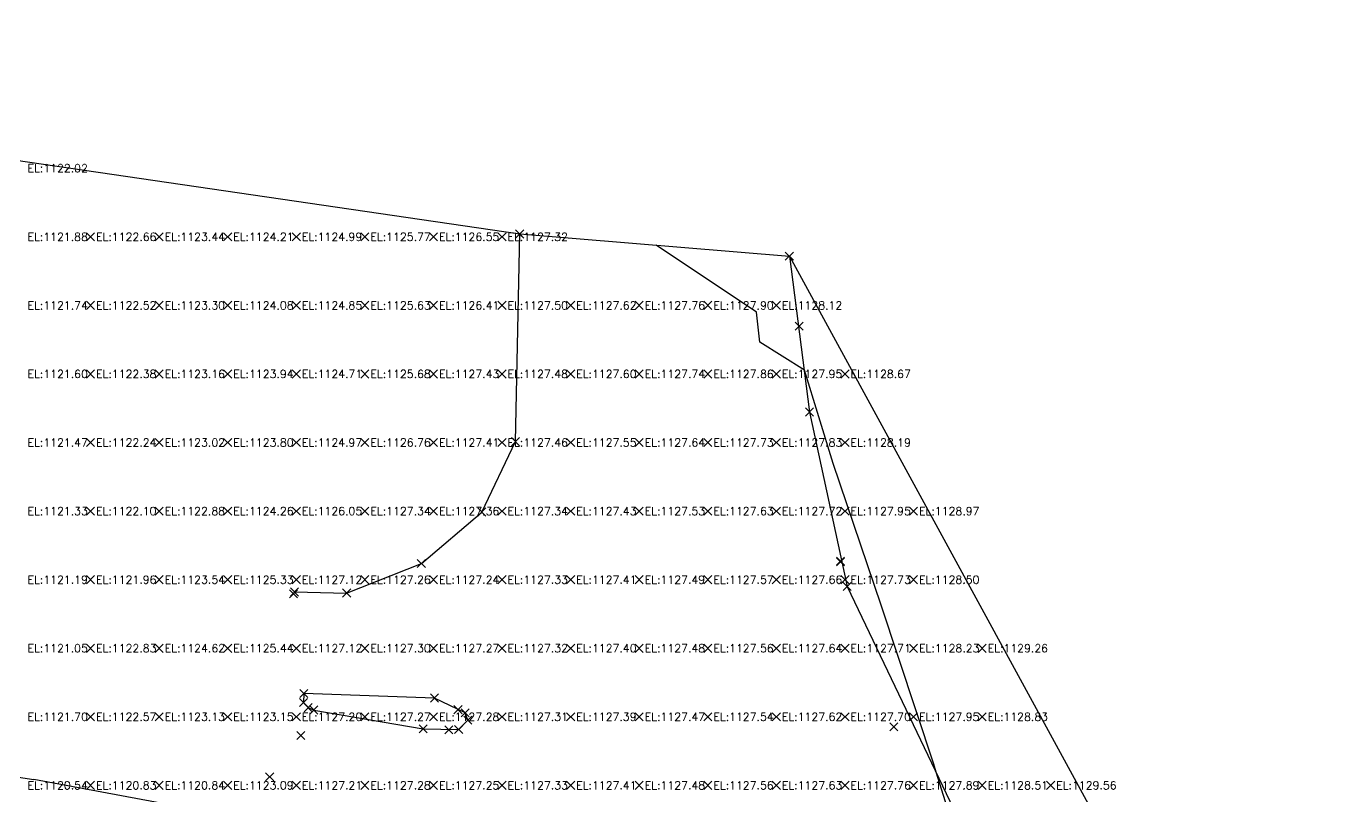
# Model space of a CAD drawing. Header units: metres. Extents: x -212 to 353974, y -37 to 356021.
# Drawn here: x 353791.4 to 353848.8, y 355987.6 to 356021.3 of the extents above; entities that cross this region are included whole.
import ezdxf

# ---------------------------------------------------------------- set-up
doc = ezdxf.new("R2010")
doc.units = ezdxf.units.M
for name, color, linetype in [('C-TINN-BNDY', 110, 'Continuous'), ('C-TOPO-MINR', 8, 'Continuous'), ('C-TOPO-TEXT', 7, 'Continuous'), ('Survey.td2', 7, 'Continuous'), ('V-NODE', 1, 'Continuous')]:
    doc.layers.add(name, color=color, linetype=linetype)
doc.styles.get("Standard").update_dxf_attribs({"font": 'simplex.shx'})

# ---------------------------------------------------------------- blocks, each defined once
blk = doc.blocks.new('*U1')
at = {"color": 0, "linetype": 'ByBlock', "lineweight": -2, "transparency": 16777216}
for p, q in [((-0.71, -0.71), (0.71, 0.71)), ((-0.71, 0.71), (0.71, -0.71))]:
    blk.add_line(p, q, dxfattribs=at)
blk = doc.blocks.new('*U107', base_point=(353829.3017, 355990.6079, 1127.7521))
at = {"layer": 'V-NODE', "lineweight": -2, "xscale": 0.25, "yscale": 0.25, "zscale": 0.25}
blk.add_blockref('*U1', (353829.3017, 355990.6079, 1127.7521), dxfattribs=at)
blk = doc.blocks.new('*U108', base_point=(353827.2673, 355996.7484, 1127.7275))
at = {"layer": 'V-NODE', "lineweight": -2, "xscale": 0.25, "yscale": 0.25, "zscale": 0.25}
blk.add_blockref('*U1', (353827.2673, 355996.7484, 1127.7275), dxfattribs=at)
blk = doc.blocks.new('*U109', base_point=(353826.9732, 355997.8557, 1127.7329))
at = {"layer": 'V-NODE', "lineweight": -2, "xscale": 0.25, "yscale": 0.25, "zscale": 0.25}
blk.add_blockref('*U1', (353826.9732, 355997.8557, 1127.7329), dxfattribs=at)
blk = doc.blocks.new('*U110', base_point=(353826.9731, 355997.832, 1127.7335))
at = {"layer": 'V-NODE', "lineweight": -2, "xscale": 0.25, "yscale": 0.25, "zscale": 0.25}
blk.add_blockref('*U1', (353826.9731, 355997.832, 1127.7335), dxfattribs=at)
blk = doc.blocks.new('*U111', base_point=(353825.6198, 356004.3839, 1127.9186))
at = {"layer": 'V-NODE', "lineweight": -2, "xscale": 0.25, "yscale": 0.25, "zscale": 0.25}
blk.add_blockref('*U1', (353825.6198, 356004.3839, 1127.9186), dxfattribs=at)
blk = doc.blocks.new('*U112', base_point=(353825.1644, 356008.1413, 1128.085))
at = {"layer": 'V-NODE', "lineweight": -2, "xscale": 0.25, "yscale": 0.25, "zscale": 0.25}
blk.add_blockref('*U1', (353825.1644, 356008.1413, 1128.085), dxfattribs=at)
blk = doc.blocks.new('*U113', base_point=(353824.7355, 356011.2064, 1128.4607))
at = {"layer": 'V-NODE', "lineweight": -2, "xscale": 0.25, "yscale": 0.25, "zscale": 0.25}
blk.add_blockref('*U1', (353824.7355, 356011.2064, 1128.4607), dxfattribs=at)
blk = doc.blocks.new('*U114', base_point=(353812.9376, 356012.1745, 1127.5285))
at = {"layer": 'V-NODE', "lineweight": -2, "xscale": 0.25, "yscale": 0.25, "zscale": 0.25}
blk.add_blockref('*U1', (353812.9376, 356012.1745, 1127.5285), dxfattribs=at)
blk = doc.blocks.new('*U115', base_point=(353812.7528, 356003.0895, 1127.471))
at = {"layer": 'V-NODE', "lineweight": -2, "xscale": 0.25, "yscale": 0.25, "zscale": 0.25}
blk.add_blockref('*U1', (353812.7528, 356003.0895, 1127.471), dxfattribs=at)
blk = doc.blocks.new('*U116', base_point=(353811.2851, 356000.0093, 1127.3057))
at = {"layer": 'V-NODE', "lineweight": -2, "xscale": 0.25, "yscale": 0.25, "zscale": 0.25}
blk.add_blockref('*U1', (353811.2851, 356000.0093, 1127.3057), dxfattribs=at)
blk = doc.blocks.new('*U117', base_point=(353808.6383, 355997.7526, 1127.2309))
at = {"layer": 'V-NODE', "lineweight": -2, "xscale": 0.25, "yscale": 0.25, "zscale": 0.25}
blk.add_blockref('*U1', (353808.6383, 355997.7526, 1127.2309), dxfattribs=at)
blk = doc.blocks.new('*U118', base_point=(353805.3674, 355996.4655, 1127.3011))
at = {"layer": 'V-NODE', "lineweight": -2, "xscale": 0.25, "yscale": 0.25, "zscale": 0.25}
blk.add_blockref('*U1', (353805.3674, 355996.4655, 1127.3011), dxfattribs=at)
blk = doc.blocks.new('*U119', base_point=(353803.0837, 355996.5119, 1127.2684))
at = {"layer": 'V-NODE', "lineweight": -2, "xscale": 0.25, "yscale": 0.25, "zscale": 0.25}
blk.add_blockref('*U1', (353803.0837, 355996.5119, 1127.2684), dxfattribs=at)
blk = doc.blocks.new('*U120', base_point=(353803.0433, 355996.4281, 1127.2667))
at = {"layer": 'V-NODE', "lineweight": -2, "xscale": 0.25, "yscale": 0.25, "zscale": 0.25}
blk.add_blockref('*U1', (353803.0433, 355996.4281, 1127.2667), dxfattribs=at)
blk = doc.blocks.new('*U121', base_point=(353801.999, 355988.425, 1127.206))
at = {"layer": 'V-NODE', "lineweight": -2, "xscale": 0.25, "yscale": 0.25, "zscale": 0.25}
blk.add_blockref('*U1', (353801.999, 355988.425, 1127.206), dxfattribs=at)
blk = doc.blocks.new('*U122', base_point=(353803.3631, 355990.2338, 1127.3263))
at = {"layer": 'V-NODE', "lineweight": -2, "xscale": 0.25, "yscale": 0.25, "zscale": 0.25}
blk.add_blockref('*U1', (353803.3631, 355990.2338, 1127.3263), dxfattribs=at)
blk = doc.blocks.new('*U123', base_point=(353803.9366, 355991.3449, 1127.2725))
at = {"layer": 'V-NODE', "lineweight": -2, "xscale": 0.25, "yscale": 0.25, "zscale": 0.25}
blk.add_blockref('*U1', (353803.9366, 355991.3449, 1127.2725), dxfattribs=at)
blk = doc.blocks.new('*U124', base_point=(353803.6869, 355991.4513, 1127.2849))
at = {"layer": 'V-NODE', "lineweight": -2, "xscale": 0.25, "yscale": 0.25, "zscale": 0.25}
blk.add_blockref('*U1', (353803.6869, 355991.4513, 1127.2849), dxfattribs=at)
blk = doc.blocks.new('*U125', base_point=(353803.4816, 355991.6756, 1127.2964))
at = {"layer": 'V-NODE', "lineweight": -2, "xscale": 0.25, "yscale": 0.25, "zscale": 0.25}
blk.add_blockref('*U1', (353803.4816, 355991.6756, 1127.2964), dxfattribs=at)
blk = doc.blocks.new('*U126', base_point=(353803.4946, 355992.0732, 1127.3038))
at = {"layer": 'V-NODE', "lineweight": -2, "xscale": 0.25, "yscale": 0.25, "zscale": 0.25}
blk.add_blockref('*U1', (353803.4946, 355992.0732, 1127.3038), dxfattribs=at)
blk = doc.blocks.new('*U127', base_point=(353809.2104, 355991.8707, 1127.3103))
at = {"layer": 'V-NODE', "lineweight": -2, "xscale": 0.25, "yscale": 0.25, "zscale": 0.25}
blk.add_blockref('*U1', (353809.2104, 355991.8707, 1127.3103), dxfattribs=at)
blk = doc.blocks.new('*U128', base_point=(353810.2386, 355991.3627, 1127.2728))
at = {"layer": 'V-NODE', "lineweight": -2, "xscale": 0.25, "yscale": 0.25, "zscale": 0.25}
blk.add_blockref('*U1', (353810.2386, 355991.3627, 1127.2728), dxfattribs=at)
blk = doc.blocks.new('*U129', base_point=(353810.5539, 355991.2196, 1127.2732))
at = {"layer": 'V-NODE', "lineweight": -2, "xscale": 0.25, "yscale": 0.25, "zscale": 0.25}
blk.add_blockref('*U1', (353810.5539, 355991.2196, 1127.2732), dxfattribs=at)
blk = doc.blocks.new('*U130', base_point=(353810.6652, 355990.9055, 1127.2736))
at = {"layer": 'V-NODE', "lineweight": -2, "xscale": 0.25, "yscale": 0.25, "zscale": 0.25}
blk.add_blockref('*U1', (353810.6652, 355990.9055, 1127.2736), dxfattribs=at)
blk = doc.blocks.new('*U131', base_point=(353810.267, 355990.4934, 1127.2889))
at = {"layer": 'V-NODE', "lineweight": -2, "xscale": 0.25, "yscale": 0.25, "zscale": 0.25}
blk.add_blockref('*U1', (353810.267, 355990.4934, 1127.2889), dxfattribs=at)
blk = doc.blocks.new('*U132', base_point=(353809.8415, 355990.4821, 1127.2538))
at = {"layer": 'V-NODE', "lineweight": -2, "xscale": 0.25, "yscale": 0.25, "zscale": 0.25}
blk.add_blockref('*U1', (353809.8415, 355990.4821, 1127.2538), dxfattribs=at)
blk = doc.blocks.new('*U133', base_point=(353808.7129, 355990.5197, 1127.2563))
at = {"layer": 'V-NODE', "lineweight": -2, "xscale": 0.25, "yscale": 0.25, "zscale": 0.25}
blk.add_blockref('*U1', (353808.7129, 355990.5197, 1127.2563), dxfattribs=at)

msp = doc.modelspace()

# ---------------------------------------------------------------- linework, layer by layer
at = {"color": 3}
for points, elevation in [([(353750.81699, 356021.26334), (353747.25099, 355997.43972), (353746.94742, 355995.41161), (353749.37661, 355995.048), (353752.24224, 355993.52322), (353771.19746, 355991.43353), (353791.68017, 355988.31221)], 1111.8628), ([(353824.7355, 356011.20638), (353825.61979, 356004.38392), (353827.2673, 355996.74843), (353832.55888, 355985.68572), (353837.02728, 355979.03411), (353842.98343, 355972.06235), (353845.50286, 355969.99918), (353848.76607, 355967.13101)], 1128.4607), ([(353802.40892, 355929.66842), (353800.05302, 355923.98442), (353798.95544, 355921.43629), (353798.37169, 355920.08105), (353797.87481, 355917.62718), (353798.72105, 355914.27362), (353799.69808, 355913.33266), (353803.65205, 355916.74323), (353805.93102, 355921.30639), (353808.23619, 355925.688), (353811.57722, 355931.93288), (353811.62164, 355933.21776), (353811.79283, 355938.92371), (353811.31452, 355946.97907), (353811.28212, 355954.63097), (353812.12652, 355976.01194), (353813.14102, 355978.94756), (353812.99855, 355981.85478), (353812.12789, 355983.60794), (353808.90691, 355985.91625), (353798.49971, 355987.04219), (353791.68017, 355988.31221)], 1122.6237)]:
    msp.add_lwpolyline(points, dxfattribs=dict(at, elevation=elevation))
at = {"color": 9, "true_color": 0xc7c8ca, "elevation": 1127.2684}
msp.add_lwpolyline([(353803.08367, 355996.5119), (353805.36738, 355996.46554), (353808.63825, 355997.75259), (353811.28506, 356000.00934), (353812.75282, 356003.08945), (353812.93759, 356012.17452)], dxfattribs=at)
at = {"color": 9, "true_color": 0xc7c8ca, "elevation": 1127.2563}
msp.add_lwpolyline([(353808.71293, 355990.51969), (353810.26702, 355990.49343), (353810.66517, 355990.90545), (353810.55387, 355991.21956), (353809.21042, 355991.87067), (353803.49455, 355992.07319), (353803.48158, 355991.67563), (353803.68692, 355991.45129), (353803.9366, 355991.34491)], close=True, dxfattribs=at)
at = {"layer": 'C-TINN-BNDY', "color": 110, "linetype": 'Continuous', "lineweight": -3, "flags": 128}
msp.add_lwpolyline([(353775.21, 355901.71), (353712.5622, 355912.7583), (353711.1267, 355918.6975), (353708.5155, 355980.861), (353708.0881, 355987.489), (353740.9282, 356014.2822), (353747.106, 356021.1524), (353750.817, 356021.2633), (353812.9376, 356012.1745), (353824.7355, 356011.2064), (353848.7661, 355967.131), (353822.562, 355923.4685), (353819.2654, 355908.4098), (353816.3578, 355900.5401), (353810.1026, 355899.8343), (353796.5514, 355900.0834), (353789.7496, 355900.5389), (353783.2739, 355900.8121), (353775.21, 355901.71)], close=True, dxfattribs=at)
at = {"layer": 'C-TOPO-MINR', "color": 8, "linetype": 'Continuous', "lineweight": -3, "elevation": 1128, "flags": 128}
msp.add_lwpolyline([(353824.76029, 355938.23023), (353824.44912, 355942.04614), (353823.85436, 355959.17321), (353823.88904, 355960.03753), (353824.01357, 355960.39065), (353824.02954, 355960.42083), (353820.08975, 355972.72041), (353820.10719, 355974.71735), (353829.57906, 355984.32498), (353829.94622, 355984.77909), (353829.94522, 355985.17381), (353831.63069, 355987.08839), (353831.15085, 355988.6294), (353831.05065, 355988.97183), (353828.75433, 355995.93754), (353826.65719, 356002.13316), (353825.39703, 356006.22196), (353823.44618, 356007.44195), (353823.29687, 356008.75733), (353818.90489, 356011.68484)], dxfattribs=at)
at = {"layer": 'C-TOPO-TEXT', "color": 6, "linetype": 'Continuous', "lineweight": -3}
for p, q in [((353793.98618, 356011.86947, 1122.66099), (353794.34539, 356012.22868, 1122.66099)), ((353793.98618, 356012.22868, 1122.66099), (353794.34539, 356011.86947, 1122.66099)), ((353796.98618, 356011.86947, 1123.43795), (353797.34539, 356012.22868, 1123.43795)), ((353796.98618, 356012.22868, 1123.43795), (353797.34539, 356011.86947, 1123.43795)), ((353799.98618, 356011.86947, 1124.21492), (353800.34539, 356012.22868, 1124.21492)), ((353799.98618, 356012.22868, 1124.21492), (353800.34539, 356011.86947, 1124.21492)), ((353802.98618, 356011.86947, 1124.99188), (353803.34539, 356012.22868, 1124.99188)), ((353802.98618, 356012.22868, 1124.99188), (353803.34539, 356011.86947, 1124.99188)), ((353805.98618, 356011.86947, 1125.76885), (353806.34539, 356012.22868, 1125.76885)), ((353805.98618, 356012.22868, 1125.76885), (353806.34539, 356011.86947, 1125.76885)), ((353808.98618, 356011.86947, 1126.54581), (353809.34539, 356012.22868, 1126.54581)), ((353808.98618, 356012.22868, 1126.54581), (353809.34539, 356011.86947, 1126.54581)), ((353811.98618, 356011.86947, 1127.32278), (353812.34539, 356012.22868, 1127.32278)), ((353811.98618, 356012.22868, 1127.32278), (353812.34539, 356011.86947, 1127.32278)), ((353793.98618, 356008.86947, 1122.52143), (353794.34539, 356009.22868, 1122.52143)), ((353793.98618, 356009.22868, 1122.52143), (353794.34539, 356008.86947, 1122.52143)), ((353796.98618, 356008.86947, 1123.2984), (353797.34539, 356009.22868, 1123.2984)), ((353796.98618, 356009.22868, 1123.2984), (353797.34539, 356008.86947, 1123.2984)), ((353799.98618, 356008.86947, 1124.07536), (353800.34539, 356009.22868, 1124.07536)), ((353799.98618, 356009.22868, 1124.07536), (353800.34539, 356008.86947, 1124.07536)), ((353802.98618, 356008.86947, 1124.85233), (353803.34539, 356009.22868, 1124.85233)), ((353802.98618, 356009.22868, 1124.85233), (353803.34539, 356008.86947, 1124.85233)), ((353805.98618, 356008.86947, 1125.62929), (353806.34539, 356009.22868, 1125.62929)), ((353805.98618, 356009.22868, 1125.62929), (353806.34539, 356008.86947, 1125.62929)), ((353808.98618, 356008.86947, 1126.40625), (353809.34539, 356009.22868, 1126.40625)), ((353808.98618, 356009.22868, 1126.40625), (353809.34539, 356008.86947, 1126.40625)), ((353811.98618, 356008.86947, 1127.49676), (353812.34539, 356009.22868, 1127.49676)), ((353811.98618, 356009.22868, 1127.49676), (353812.34539, 356008.86947, 1127.49676)), ((353814.98618, 356008.86947, 1127.61709), (353815.34539, 356009.22868, 1127.61709)), ((353814.98618, 356009.22868, 1127.61709), (353815.34539, 356008.86947, 1127.61709)), ((353817.98618, 356008.86947, 1127.75894), (353818.34539, 356009.22868, 1127.75894)), ((353817.98618, 356009.22868, 1127.75894), (353818.34539, 356008.86947, 1127.75894)), ((353820.98618, 356008.86947, 1127.9008), (353821.34539, 356009.22868, 1127.9008)), ((353820.98618, 356009.22868, 1127.9008), (353821.34539, 356008.86947, 1127.9008)), ((353823.98618, 356008.86947, 1128.11773), (353824.34539, 356009.22868, 1128.11773)), ((353823.98618, 356009.22868, 1128.11773), (353824.34539, 356008.86947, 1128.11773)), ((353793.98618, 356005.86947, 1122.38188), (353794.34539, 356006.22868, 1122.38188)), ((353793.98618, 356006.22868, 1122.38188), (353794.34539, 356005.86947, 1122.38188)), ((353796.98618, 356005.86947, 1123.15884), (353797.34539, 356006.22868, 1123.15884)), ((353796.98618, 356006.22868, 1123.15884), (353797.34539, 356005.86947, 1123.15884)), ((353799.98618, 356005.86947, 1123.93581), (353800.34539, 356006.22868, 1123.93581)), ((353799.98618, 356006.22868, 1123.93581), (353800.34539, 356005.86947, 1123.93581)), ((353802.98618, 356005.86947, 1124.71277), (353803.34539, 356006.22868, 1124.71277)), ((353802.98618, 356006.22868, 1124.71277), (353803.34539, 356005.86947, 1124.71277)), ((353805.98618, 356005.86947, 1125.68409), (353806.34539, 356006.22868, 1125.68409)), ((353805.98618, 356006.22868, 1125.68409), (353806.34539, 356005.86947, 1125.68409)), ((353808.98618, 356005.86947, 1127.42816), (353809.34539, 356006.22868, 1127.42816)), ((353808.98618, 356006.22868, 1127.42816), (353809.34539, 356005.86947, 1127.42816)), ((353811.98618, 356005.86947, 1127.47881), (353812.34539, 356006.22868, 1127.47881)), ((353811.98618, 356006.22868, 1127.47881), (353812.34539, 356005.86947, 1127.47881)), ((353814.98618, 356005.86947, 1127.60098), (353815.34539, 356006.22868, 1127.60098)), ((353814.98618, 356006.22868, 1127.60098), (353815.34539, 356005.86947, 1127.60098)), ((353817.98618, 356005.86947, 1127.74284), (353818.34539, 356006.22868, 1127.74284)), ((353817.98618, 356006.22868, 1127.74284), (353818.34539, 356005.86947, 1127.74284)), ((353820.98618, 356005.86947, 1127.86492), (353821.34539, 356006.22868, 1127.86492)), ((353820.98618, 356006.22868, 1127.86492), (353821.34539, 356005.86947, 1127.86492)), ((353823.98618, 356005.86947, 1127.95482), (353824.34539, 356006.22868, 1127.95482)), ((353823.98618, 356006.22868, 1127.95482), (353824.34539, 356005.86947, 1127.95482)), ((353826.98618, 356005.86947, 1128.66819), (353827.34539, 356006.22868, 1128.66819)), ((353826.98618, 356006.22868, 1128.66819), (353827.34539, 356005.86947, 1128.66819)), ((353793.98618, 356002.86947, 1122.24232), (353794.34539, 356003.22868, 1122.24232)), ((353793.98618, 356003.22868, 1122.24232), (353794.34539, 356002.86947, 1122.24232)), ((353796.98618, 356002.86947, 1123.01929), (353797.34539, 356003.22868, 1123.01929)), ((353796.98618, 356003.22868, 1123.01929), (353797.34539, 356002.86947, 1123.01929)), ((353799.98618, 356002.86947, 1123.79625), (353800.34539, 356003.22868, 1123.79625)), ((353799.98618, 356003.22868, 1123.79625), (353800.34539, 356002.86947, 1123.79625)), ((353802.98618, 356002.86947, 1124.96983), (353803.34539, 356003.22868, 1124.96983)), ((353802.98618, 356003.22868, 1124.96983), (353803.34539, 356002.86947, 1124.96983)), ((353805.98618, 356002.86947, 1126.76143), (353806.34539, 356003.22868, 1126.76143)), ((353805.98618, 356003.22868, 1126.76143), (353806.34539, 356002.86947, 1126.76143)), ((353808.98618, 356002.86947, 1127.4102), (353809.34539, 356003.22868, 1127.4102)), ((353808.98618, 356003.22868, 1127.4102), (353809.34539, 356002.86947, 1127.4102)), ((353811.98618, 356002.86947, 1127.46085), (353812.34539, 356003.22868, 1127.46085)), ((353811.98618, 356003.22868, 1127.46085), (353812.34539, 356002.86947, 1127.46085)), ((353814.98618, 356002.86947, 1127.54505), (353815.34539, 356003.22868, 1127.54505)), ((353814.98618, 356003.22868, 1127.54505), (353815.34539, 356002.86947, 1127.54505)), ((353817.98618, 356002.86947, 1127.63887), (353818.34539, 356003.22868, 1127.63887)), ((353817.98618, 356003.22868, 1127.63887), (353818.34539, 356002.86947, 1127.63887)), ((353820.98618, 356002.86947, 1127.73269), (353821.34539, 356003.22868, 1127.73269)), ((353820.98618, 356003.22868, 1127.73269), (353821.34539, 356002.86947, 1127.73269)), ((353823.98618, 356002.86947, 1127.8265), (353824.34539, 356003.22868, 1127.8265)), ((353823.98618, 356003.22868, 1127.8265), (353824.34539, 356002.86947, 1127.8265)), ((353826.98618, 356002.86947, 1128.1873), (353827.34539, 356003.22868, 1128.1873)), ((353826.98618, 356003.22868, 1128.1873), (353827.34539, 356002.86947, 1128.1873)), ((353793.98618, 355999.86947, 1122.10276), (353794.34539, 356000.22868, 1122.10276)), ((353793.98618, 356000.22868, 1122.10276), (353794.34539, 355999.86947, 1122.10276)), ((353796.98618, 355999.86947, 1122.87973), (353797.34539, 356000.22868, 1122.87973)), ((353796.98618, 356000.22868, 1122.87973), (353797.34539, 355999.86947, 1122.87973)), ((353799.98618, 355999.86947, 1124.25557), (353800.34539, 356000.22868, 1124.25557)), ((353799.98618, 356000.22868, 1124.25557), (353800.34539, 355999.86947, 1124.25557)), ((353802.98618, 355999.86947, 1126.04717), (353803.34539, 356000.22868, 1126.04717)), ((353802.98618, 356000.22868, 1126.04717), (353803.34539, 355999.86947, 1126.04717)), ((353805.98618, 355999.86947, 1127.3416), (353806.34539, 356000.22868, 1127.3416)), ((353805.98618, 356000.22868, 1127.3416), (353806.34539, 355999.86947, 1127.3416)), ((353808.98618, 355999.86947, 1127.35944), (353809.34539, 356000.22868, 1127.35944)), ((353808.98618, 356000.22868, 1127.35944), (353809.34539, 355999.86947, 1127.35944)), ((353811.98618, 355999.86947, 1127.33582), (353812.34539, 356000.22868, 1127.33582)), ((353811.98618, 356000.22868, 1127.33582), (353812.34539, 355999.86947, 1127.33582)), ((353814.98618, 355999.86947, 1127.43324), (353815.34539, 356000.22868, 1127.43324)), ((353814.98618, 356000.22868, 1127.43324), (353815.34539, 355999.86947, 1127.43324)), ((353817.98618, 355999.86947, 1127.53066), (353818.34539, 356000.22868, 1127.53066)), ((353817.98618, 356000.22868, 1127.53066), (353818.34539, 355999.86947, 1127.53066)), ((353820.98618, 355999.86947, 1127.6279), (353821.34539, 356000.22868, 1127.6279)), ((353820.98618, 356000.22868, 1127.6279), (353821.34539, 355999.86947, 1127.6279)), ((353823.98618, 355999.86947, 1127.72172), (353824.34539, 356000.22868, 1127.72172)), ((353823.98618, 356000.22868, 1127.72172), (353824.34539, 355999.86947, 1127.72172)), ((353826.98618, 355999.86947, 1127.9458), (353827.34539, 356000.22868, 1127.9458)), ((353826.98618, 356000.22868, 1127.9458), (353827.34539, 355999.86947, 1127.9458)), ((353829.98618, 355999.86947, 1128.96656), (353830.34539, 356000.22868, 1128.96656)), ((353829.98618, 356000.22868, 1128.96656), (353830.34539, 355999.86947, 1128.96656)), ((353793.98618, 355996.86947, 1121.96321), (353794.34539, 355997.22868, 1121.96321)), ((353793.98618, 355997.22868, 1121.96321), (353794.34539, 355996.86947, 1121.96321)), ((353796.98618, 355996.86947, 1123.54131), (353797.34539, 355997.22868, 1123.54131)), ((353796.98618, 355997.22868, 1123.54131), (353797.34539, 355996.86947, 1123.54131)), ((353799.98618, 355996.86947, 1125.33291), (353800.34539, 355997.22868, 1125.33291)), ((353799.98618, 355997.22868, 1125.33291), (353800.34539, 355996.86947, 1125.33291)), ((353802.98618, 355996.86947, 1127.12451), (353803.34539, 355997.22868, 1127.12451)), ((353802.98618, 355997.22868, 1127.12451), (353803.34539, 355996.86947, 1127.12451)), ((353805.98618, 355996.86947, 1127.26067), (353806.34539, 355997.22868, 1127.26067)), ((353805.98618, 355997.22868, 1127.26067), (353806.34539, 355996.86947, 1127.26067)), ((353808.98618, 355996.86947, 1127.24414), (353809.34539, 355997.22868, 1127.24414)), ((353808.98618, 355997.22868, 1127.24414), (353809.34539, 355996.86947, 1127.24414)), ((353811.98618, 355996.86947, 1127.32571), (353812.34539, 355997.22868, 1127.32571)), ((353811.98618, 355997.22868, 1127.32571), (353812.34539, 355996.86947, 1127.32571)), ((353814.98618, 355996.86947, 1127.4081), (353815.34539, 355997.22868, 1127.4081)), ((353814.98618, 355997.22868, 1127.4081), (353815.34539, 355996.86947, 1127.4081)), ((353817.98618, 355996.86947, 1127.4905), (353818.34539, 355997.22868, 1127.4905)), ((353817.98618, 355997.22868, 1127.4905), (353818.34539, 355996.86947, 1127.4905)), ((353820.98618, 355996.86947, 1127.57289), (353821.34539, 355997.22868, 1127.57289)), ((353820.98618, 355997.22868, 1127.57289), (353821.34539, 355996.86947, 1127.57289)), ((353823.98618, 355996.86947, 1127.65529), (353824.34539, 355997.22868, 1127.65529)), ((353823.98618, 355997.22868, 1127.65529), (353824.34539, 355996.86947, 1127.65529)), ((353826.98618, 355996.86947, 1127.7287), (353827.34539, 355997.22868, 1127.7287)), ((353826.98618, 355997.22868, 1127.7287), (353827.34539, 355996.86947, 1127.7287)), ((353829.98618, 355996.86947, 1128.50245), (353830.34539, 355997.22868, 1128.50245)), ((353829.98618, 355997.22868, 1128.50245), (353830.34539, 355996.86947, 1128.50245)), ((353793.98618, 355993.86947, 1122.82705), (353794.34539, 355994.22868, 1122.82705)), ((353793.98618, 355994.22868, 1122.82705), (353794.34539, 355993.86947, 1122.82705)), ((353796.98618, 355993.86947, 1124.61865), (353797.34539, 355994.22868, 1124.61865)), ((353796.98618, 355994.22868, 1124.61865), (353797.34539, 355993.86947, 1124.61865)), ((353799.98618, 355993.86947, 1125.43688), (353800.34539, 355994.22868, 1125.43688)), ((353799.98618, 355994.22868, 1125.43688), (353800.34539, 355993.86947, 1125.43688)), ((353802.98618, 355993.86947, 1127.12357), (353803.34539, 355994.22868, 1127.12357)), ((353802.98618, 355994.22868, 1127.12357), (353803.34539, 355993.86947, 1127.12357)), ((353805.98618, 355993.86947, 1127.30459), (353806.34539, 355994.22868, 1127.30459)), ((353805.98618, 355994.22868, 1127.30459), (353806.34539, 355993.86947, 1127.30459)), ((353808.98618, 355993.86947, 1127.27331), (353809.34539, 355994.22868, 1127.27331)), ((353808.98618, 355994.22868, 1127.27331), (353809.34539, 355993.86947, 1127.27331)), ((353811.98618, 355993.86947, 1127.32147), (353812.34539, 355994.22868, 1127.32147)), ((353811.98618, 355994.22868, 1127.32147), (353812.34539, 355993.86947, 1127.32147)), ((353814.98618, 355993.86947, 1127.40386), (353815.34539, 355994.22868, 1127.40386)), ((353814.98618, 355994.22868, 1127.40386), (353815.34539, 355993.86947, 1127.40386)), ((353817.98618, 355993.86947, 1127.4838), (353818.34539, 355994.22868, 1127.4838)), ((353817.98618, 355994.22868, 1127.4838), (353818.34539, 355993.86947, 1127.4838)), ((353820.98618, 355993.86947, 1127.55819), (353821.34539, 355994.22868, 1127.55819)), ((353820.98618, 355994.22868, 1127.55819), (353821.34539, 355993.86947, 1127.55819)), ((353823.98618, 355993.86947, 1127.63543), (353824.34539, 355994.22868, 1127.63543)), ((353823.98618, 355994.22868, 1127.63543), (353824.34539, 355993.86947, 1127.63543)), ((353826.98618, 355993.86947, 1127.71267), (353827.34539, 355994.22868, 1127.71267)), ((353826.98618, 355994.22868, 1127.71267), (353827.34539, 355993.86947, 1127.71267)), ((353829.98618, 355993.86947, 1128.22813), (353830.34539, 355994.22868, 1128.22813)), ((353829.98618, 355994.22868, 1128.22813), (353830.34539, 355993.86947, 1128.22813)), ((353832.98618, 355993.86947, 1129.26279), (353833.34539, 355994.22868, 1129.26279)), ((353832.98618, 355994.22868, 1129.26279), (353833.34539, 355993.86947, 1129.26279)), ((353793.98618, 355990.86947, 1122.57219), (353794.34539, 355991.22868, 1122.57219)), ((353793.98618, 355991.22868, 1122.57219), (353794.34539, 355990.86947, 1122.57219)), ((353796.98618, 355990.86947, 1123.13249), (353797.34539, 355991.22868, 1123.13249)), ((353796.98618, 355991.22868, 1123.13249), (353797.34539, 355990.86947, 1123.13249)), ((353799.98618, 355990.86947, 1123.1471), (353800.34539, 355991.22868, 1123.1471)), ((353799.98618, 355991.22868, 1123.1471), (353800.34539, 355990.86947, 1123.1471)), ((353802.98618, 355990.86947, 1127.20465), (353803.34539, 355991.22868, 1127.20465)), ((353802.98618, 355991.22868, 1127.20465), (353803.34539, 355990.86947, 1127.20465)), ((353805.98618, 355990.86947, 1127.2684), (353806.34539, 355991.22868, 1127.2684)), ((353805.98618, 355991.22868, 1127.2684), (353806.34539, 355990.86947, 1127.2684)), ((353808.98618, 355990.86947, 1127.27723), (353809.34539, 355991.22868, 1127.27723)), ((353808.98618, 355991.22868, 1127.27723), (353809.34539, 355990.86947, 1127.27723)), ((353811.98618, 355990.86947, 1127.31289), (353812.34539, 355991.22868, 1127.31289)), ((353811.98618, 355991.22868, 1127.31289), (353812.34539, 355990.86947, 1127.31289)), ((353814.98618, 355990.86947, 1127.39013), (353815.34539, 355991.22868, 1127.39013)), ((353814.98618, 355991.22868, 1127.39013), (353815.34539, 355990.86947, 1127.39013)), ((353817.98618, 355990.86947, 1127.46737), (353818.34539, 355991.22868, 1127.46737)), ((353817.98618, 355991.22868, 1127.46737), (353818.34539, 355990.86947, 1127.46737)), ((353820.98618, 355990.86947, 1127.54462), (353821.34539, 355991.22868, 1127.54462)), ((353820.98618, 355991.22868, 1127.54462), (353821.34539, 355990.86947, 1127.54462)), ((353823.98618, 355990.86947, 1127.62186), (353824.34539, 355991.22868, 1127.62186)), ((353823.98618, 355991.22868, 1127.62186), (353824.34539, 355990.86947, 1127.62186)), ((353826.98618, 355990.86947, 1127.6991), (353827.34539, 355991.22868, 1127.6991)), ((353826.98618, 355991.22868, 1127.6991), (353827.34539, 355990.86947, 1127.6991)), ((353829.98618, 355990.86947, 1127.95348), (353830.34539, 355991.22868, 1127.95348)), ((353829.98618, 355991.22868, 1127.95348), (353830.34539, 355990.86947, 1127.95348)), ((353832.98618, 355990.86947, 1128.83061), (353833.34539, 355991.22868, 1128.83061)), ((353832.98618, 355991.22868, 1128.83061), (353833.34539, 355990.86947, 1128.83061)), ((353793.98618, 355987.86947, 1120.82811), (353794.34539, 355988.22868, 1120.82811)), ((353793.98618, 355988.22868, 1120.82811), (353794.34539, 355987.86947, 1120.82811)), ((353796.98618, 355987.86947, 1120.84271), (353797.34539, 355988.22868, 1120.84271)), ((353796.98618, 355988.22868, 1120.84271), (353797.34539, 355987.86947, 1120.84271)), ((353799.98618, 355987.86947, 1123.09009), (353800.34539, 355988.22868, 1123.09009)), ((353799.98618, 355988.22868, 1123.09009), (353800.34539, 355987.86947, 1123.09009)), ((353802.98618, 355987.86947, 1127.21448), (353803.34539, 355988.22868, 1127.21448)), ((353802.98618, 355988.22868, 1127.21448), (353803.34539, 355987.86947, 1127.21448)), ((353805.98618, 355987.86947, 1127.28475), (353806.34539, 355988.22868, 1127.28475)), ((353805.98618, 355988.22868, 1127.28475), (353806.34539, 355987.86947, 1127.28475)), ((353808.98618, 355987.86947, 1127.24912), (353809.34539, 355988.22868, 1127.24912)), ((353808.98618, 355988.22868, 1127.24912), (353809.34539, 355987.86947, 1127.24912)), ((353811.98618, 355987.86947, 1127.33052), (353812.34539, 355988.22868, 1127.33052)), ((353811.98618, 355988.22868, 1127.33052), (353812.34539, 355987.86947, 1127.33052)), ((353814.98618, 355987.86947, 1127.40724), (353815.34539, 355988.22868, 1127.40724)), ((353814.98618, 355988.22868, 1127.40724), (353815.34539, 355987.86947, 1127.40724)), ((353817.98618, 355987.86947, 1127.48395), (353818.34539, 355988.22868, 1127.48395)), ((353817.98618, 355988.22868, 1127.48395), (353818.34539, 355987.86947, 1127.48395)), ((353820.98618, 355987.86947, 1127.56067), (353821.34539, 355988.22868, 1127.56067)), ((353820.98618, 355988.22868, 1127.56067), (353821.34539, 355987.86947, 1127.56067)), ((353823.98618, 355987.86947, 1127.63018), (353824.34539, 355988.22868, 1127.63018)), ((353823.98618, 355988.22868, 1127.63018), (353824.34539, 355987.86947, 1127.63018)), ((353826.98618, 355987.86947, 1127.75743), (353827.34539, 355988.22868, 1127.75743)), ((353826.98618, 355988.22868, 1127.75743), (353827.34539, 355987.86947, 1127.75743)), ((353829.98618, 355987.86947, 1127.89446), (353830.34539, 355988.22868, 1127.89446)), ((353829.98618, 355988.22868, 1127.89446), (353830.34539, 355987.86947, 1127.89446)), ((353832.98618, 355987.86947, 1128.5134), (353833.34539, 355988.22868, 1128.5134)), ((353832.98618, 355988.22868, 1128.5134), (353833.34539, 355987.86947, 1128.5134)), ((353835.98618, 355987.86947, 1129.55902), (353836.34539, 355988.22868, 1129.55902)), ((353835.98618, 355988.22868, 1129.55902), (353836.34539, 355987.86947, 1129.55902))]:
    msp.add_line(p, q, dxfattribs=at)
at = {"layer": 'Survey.td2'}
for p in [(353812.93759, 356012.17452, 1127.5285), (353824.7355, 356011.20638, 1128.4607), (353825.16437, 356008.14127, 1128.085), (353825.61979, 356004.38392, 1127.9186), (353812.75282, 356003.08945, 1127.471), (353811.28506, 356000.00934, 1127.3057), (353808.63825, 355997.75259, 1127.2309), (353826.97307, 355997.83205, 1127.7335), (353826.97321, 355997.85571, 1127.7329), (353803.04329, 355996.4281, 1127.2667), (353803.08367, 355996.5119, 1127.2684), (353805.36738, 355996.46554, 1127.3011), (353827.2673, 355996.74843, 1127.7275), (353803.49455, 355992.07319, 1127.3038), (353809.21042, 355991.87067, 1127.3103), (353803.48158, 355991.67563, 1127.2964), (353803.68692, 355991.45129, 1127.2849), (353803.9366, 355991.34491, 1127.2725), (353810.23856, 355991.36266, 1127.2728), (353810.55387, 355991.21956, 1127.2732), (353810.66517, 355990.90545, 1127.2736), (353803.36312, 355990.2338, 1127.3263), (353808.71293, 355990.51969, 1127.2563), (353809.84145, 355990.48207, 1127.2538), (353810.26702, 355990.49343, 1127.2889), (353829.3017, 355990.60791, 1127.7521), (353801.99896, 355988.42504, 1127.2056)]:
    msp.add_point(p, dxfattribs=at)

# ---------------------------------------------------------------- block references
at = {"layer": 'V-NODE'}
for name, p in [('*U114', (353812.9376, 356012.1745, 1127.5285)), ('*U113', (353824.7355, 356011.2064, 1128.4607)), ('*U112', (353825.1644, 356008.1413, 1128.085)), ('*U111', (353825.6198, 356004.3839, 1127.9186)), ('*U115', (353812.7528, 356003.0895, 1127.471)), ('*U116', (353811.2851, 356000.0093, 1127.3057)), ('*U117', (353808.6383, 355997.7526, 1127.2309)), ('*U110', (353826.9731, 355997.832, 1127.7335)), ('*U109', (353826.9732, 355997.8557, 1127.7329)), ('*U120', (353803.0433, 355996.4281, 1127.2667)), ('*U119', (353803.0837, 355996.5119, 1127.2684)), ('*U118', (353805.3674, 355996.4655, 1127.3011)), ('*U108', (353827.2673, 355996.7484, 1127.7275)), ('*U125', (353803.4816, 355991.6756, 1127.2964)), ('*U126', (353803.4946, 355992.0732, 1127.3038)), ('*U127', (353809.2104, 355991.8707, 1127.3103)), ('*U124', (353803.6869, 355991.4513, 1127.2849)), ('*U123', (353803.9366, 355991.3449, 1127.2725)), ('*U128', (353810.2386, 355991.3627, 1127.2728)), ('*U129', (353810.5539, 355991.2196, 1127.2732)), ('*U133', (353808.7129, 355990.5197, 1127.2563)), ('*U132', (353809.8415, 355990.4821, 1127.2538)), ('*U131', (353810.267, 355990.4934, 1127.2889)), ('*U130', (353810.6652, 355990.9055, 1127.2736)), ('*U107', (353829.3017, 355990.6079, 1127.7521)), ('*U122', (353803.3631, 355990.2338, 1127.3263)), ('*U121', (353801.999, 355988.425, 1127.2056))]:
    msp.add_blockref(name, p, dxfattribs=at)

# ---------------------------------------------------------------- texts
at = {"layer": 'C-TOPO-TEXT', "color": 7, "linetype": 'Continuous', "lineweight": -3, "char_height": 0.35, "attachment_point": 4}
for s, insert in [('EL:1122.02', (353791.40889, 356015.04908, 1122.02358)), ('EL:1121.88', (353791.40889, 356012.04908, 1121.88402)), ('EL:1122.66', (353794.40889, 356012.04908, 1122.66099)), ('EL:1123.44', (353797.40889, 356012.04908, 1123.43795)), ('EL:1124.21', (353800.40889, 356012.04908, 1124.21492)), ('EL:1124.99', (353803.40889, 356012.04908, 1124.99188)), ('EL:1125.77', (353806.40889, 356012.04908, 1125.76885)), ('EL:1126.55', (353809.40889, 356012.04908, 1126.54581)), ('EL:1127.32', (353812.40889, 356012.04908, 1127.32278)), ('EL:1121.74', (353791.40889, 356009.04908, 1121.74447)), ('EL:1122.52', (353794.40889, 356009.04908, 1122.52143)), ('EL:1123.30', (353797.40889, 356009.04908, 1123.2984)), ('EL:1124.08', (353800.40889, 356009.04908, 1124.07536)), ('EL:1124.85', (353803.40889, 356009.04908, 1124.85233)), ('EL:1125.63', (353806.40889, 356009.04908, 1125.62929)), ('EL:1126.41', (353809.40889, 356009.04908, 1126.40625)), ('EL:1127.50', (353812.40889, 356009.04908, 1127.49676)), ('EL:1127.62', (353815.40889, 356009.04908, 1127.61709)), ('EL:1127.76', (353818.40889, 356009.04908, 1127.75894)), ('EL:1127.90', (353821.40889, 356009.04908, 1127.9008)), ('EL:1128.12', (353824.40889, 356009.04908, 1128.11773)), ('EL:1121.60', (353791.40889, 356006.04908, 1121.60491)), ('EL:1122.38', (353794.40889, 356006.04908, 1122.38188)), ('EL:1123.16', (353797.40889, 356006.04908, 1123.15884)), ('EL:1123.94', (353800.40889, 356006.04908, 1123.93581)), ('EL:1124.71', (353803.40889, 356006.04908, 1124.71277)), ('EL:1125.68', (353806.40889, 356006.04908, 1125.68409)), ('EL:1127.43', (353809.40889, 356006.04908, 1127.42816)), ('EL:1127.48', (353812.40889, 356006.04908, 1127.47881)), ('EL:1127.60', (353815.40889, 356006.04908, 1127.60098)), ('EL:1127.74', (353818.40889, 356006.04908, 1127.74284)), ('EL:1127.86', (353821.40889, 356006.04908, 1127.86492)), ('EL:1127.95', (353824.40889, 356006.04908, 1127.95482)), ('EL:1128.67', (353827.40889, 356006.04908, 1128.66819)), ('EL:1121.47', (353791.40889, 356003.04908, 1121.46536)), ('EL:1122.24', (353794.40889, 356003.04908, 1122.24232)), ('EL:1123.02', (353797.40889, 356003.04908, 1123.01929)), ('EL:1123.80', (353800.40889, 356003.04908, 1123.79625)), ('EL:1124.97', (353803.40889, 356003.04908, 1124.96983)), ('EL:1126.76', (353806.40889, 356003.04908, 1126.76143)), ('EL:1127.41', (353809.40889, 356003.04908, 1127.4102)), ('EL:1127.46', (353812.40889, 356003.04908, 1127.46085)), ('EL:1127.55', (353815.40889, 356003.04908, 1127.54505)), ('EL:1127.64', (353818.40889, 356003.04908, 1127.63887)), ('EL:1127.73', (353821.40889, 356003.04908, 1127.73269)), ('EL:1127.83', (353824.40889, 356003.04908, 1127.8265)), ('EL:1128.19', (353827.40889, 356003.04908, 1128.1873)), ('EL:1121.33', (353791.40889, 356000.04908, 1121.3258)), ('EL:1122.10', (353794.40889, 356000.04908, 1122.10276)), ('EL:1122.88', (353797.40889, 356000.04908, 1122.87973)), ('EL:1124.26', (353800.40889, 356000.04908, 1124.25557)), ('EL:1126.05', (353803.40889, 356000.04908, 1126.04717)), ('EL:1127.34', (353806.40889, 356000.04908, 1127.3416)), ('EL:1127.36', (353809.40889, 356000.04908, 1127.35944)), ('EL:1127.34', (353812.40889, 356000.04908, 1127.33582)), ('EL:1127.43', (353815.40889, 356000.04908, 1127.43324)), ('EL:1127.53', (353818.40889, 356000.04908, 1127.53066)), ('EL:1127.63', (353821.40889, 356000.04908, 1127.6279)), ('EL:1127.72', (353824.40889, 356000.04908, 1127.72172)), ('EL:1127.95', (353827.40889, 356000.04908, 1127.9458)), ('EL:1128.97', (353830.40889, 356000.04908, 1128.96656)), ('EL:1121.19', (353791.40889, 355997.04908, 1121.18624)), ('EL:1121.96', (353794.40889, 355997.04908, 1121.96321)), ('EL:1123.54', (353797.40889, 355997.04908, 1123.54131)), ('EL:1125.33', (353800.40889, 355997.04908, 1125.33291)), ('EL:1127.12', (353803.40889, 355997.04908, 1127.12451)), ('EL:1127.26', (353806.40889, 355997.04908, 1127.26067)), ('EL:1127.24', (353809.40889, 355997.04908, 1127.24414)), ('EL:1127.33', (353812.40889, 355997.04908, 1127.32571)), ('EL:1127.41', (353815.40889, 355997.04908, 1127.4081)), ('EL:1127.49', (353818.40889, 355997.04908, 1127.4905)), ('EL:1127.57', (353821.40889, 355997.04908, 1127.57289)), ('EL:1127.66', (353824.40889, 355997.04908, 1127.65529)), ('EL:1127.73', (353827.40889, 355997.04908, 1127.7287)), ('EL:1128.50', (353830.40889, 355997.04908, 1128.50245)), ('EL:1121.05', (353791.40889, 355994.04908, 1121.04669)), ('EL:1122.83', (353794.40889, 355994.04908, 1122.82705)), ('EL:1124.62', (353797.40889, 355994.04908, 1124.61865)), ('EL:1125.44', (353800.40889, 355994.04908, 1125.43688)), ('EL:1127.12', (353803.40889, 355994.04908, 1127.12357)), ('EL:1127.30', (353806.40889, 355994.04908, 1127.30459)), ('EL:1127.27', (353809.40889, 355994.04908, 1127.27331)), ('EL:1127.32', (353812.40889, 355994.04908, 1127.32147)), ('EL:1127.40', (353815.40889, 355994.04908, 1127.40386)), ('EL:1127.48', (353818.40889, 355994.04908, 1127.4838)), ('EL:1127.56', (353821.40889, 355994.04908, 1127.55819)), ('EL:1127.64', (353824.40889, 355994.04908, 1127.63543)), ('EL:1127.71', (353827.40889, 355994.04908, 1127.71267)), ('EL:1128.23', (353830.40889, 355994.04908, 1128.22813)), ('EL:1129.26', (353833.40889, 355994.04908, 1129.26279)), ('EL:1121.70', (353791.40889, 355991.04908, 1121.702)), ('EL:1122.57', (353794.40889, 355991.04908, 1122.57219)), ('EL:1123.13', (353797.40889, 355991.04908, 1123.13249)), ('EL:1123.15', (353800.40889, 355991.04908, 1123.1471)), ('EL:1127.20', (353803.40889, 355991.04908, 1127.20465)), ('EL:1127.27', (353806.40889, 355991.04908, 1127.2684)), ('EL:1127.28', (353809.40889, 355991.04908, 1127.27723)), ('EL:1127.31', (353812.40889, 355991.04908, 1127.31289)), ('EL:1127.39', (353815.40889, 355991.04908, 1127.39013)), ('EL:1127.47', (353818.40889, 355991.04908, 1127.46737)), ('EL:1127.54', (353821.40889, 355991.04908, 1127.54462)), ('EL:1127.62', (353824.40889, 355991.04908, 1127.62186)), ('EL:1127.70', (353827.40889, 355991.04908, 1127.6991)), ('EL:1127.95', (353830.40889, 355991.04908, 1127.95348)), ('EL:1128.83', (353833.40889, 355991.04908, 1128.83061)), ('EL:1120.54', (353791.40889, 355988.04908, 1120.53573)), ('EL:1120.83', (353794.40889, 355988.04908, 1120.82811)), ('EL:1120.84', (353797.40889, 355988.04908, 1120.84271)), ('EL:1123.09', (353800.40889, 355988.04908, 1123.09009)), ('EL:1127.21', (353803.40889, 355988.04908, 1127.21448)), ('EL:1127.28', (353806.40889, 355988.04908, 1127.28475)), ('EL:1127.25', (353809.40889, 355988.04908, 1127.24912)), ('EL:1127.33', (353812.40889, 355988.04908, 1127.33052)), ('EL:1127.41', (353815.40889, 355988.04908, 1127.40724)), ('EL:1127.48', (353818.40889, 355988.04908, 1127.48395)), ('EL:1127.56', (353821.40889, 355988.04908, 1127.56067)), ('EL:1127.63', (353824.40889, 355988.04908, 1127.63018)), ('EL:1127.76', (353827.40889, 355988.04908, 1127.75743)), ('EL:1127.89', (353830.40889, 355988.04908, 1127.89446)), ('EL:1128.51', (353833.40889, 355988.04908, 1128.5134)), ('EL:1129.56', (353836.40889, 355988.04908, 1129.55902))]:
    msp.add_mtext(s, dxfattribs=dict(at, insert=insert))

doc.saveas('drawing.dxf')
